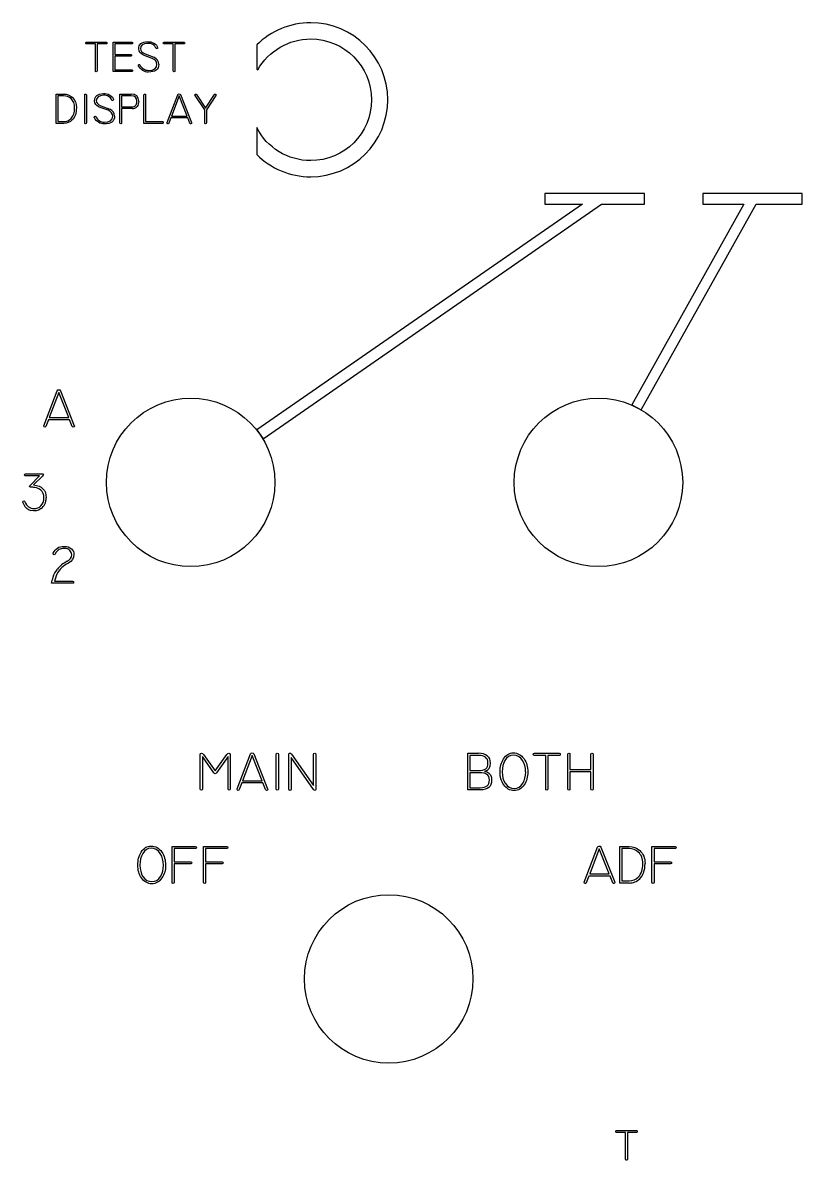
# Model space of a CAD drawing. Header units: millimetres. Extents: x 9 to 143, y 7 to 117.
# Drawn here: x 8.7 to 59.6, y 6.9 to 81.2 of the extents above; entities that cross this region are included whole.
import ezdxf

# ---------------------------------------------------------------- set-up
doc = ezdxf.new("R2010")
doc.units = ezdxf.units.MM
doc.layers.get('0').update_dxf_attribs({"linetype": 'CONTINUOUS'})

msp = doc.modelspace()

# ---------------------------------------------------------------- linework, layer by layer
for p, q in [((12.896, 79.943), (14.195, 79.943)), ((13.489, 79.83), (12.896, 79.83)), ((13.489, 78.066), (13.489, 79.83)), ((14.195, 79.83), (13.602, 79.83)), ((13.602, 79.83), (13.602, 78.066)), ((14.646, 78.032), (14.646, 79.943)), ((14.646, 79.943), (15.86, 79.943)), ((15.86, 79.83), (14.759, 79.83)), ((14.759, 79.83), (14.759, 79.144)), ((17.976, 79.943), (19.274, 79.943)), ((18.569, 79.83), (17.976, 79.83)), ((18.569, 78.066), (18.569, 79.83)), ((19.274, 79.83), (18.682, 79.83)), ((18.682, 79.83), (18.682, 78.066)), ((24.019, 79.765), (24.019, 78.186)), ((14.759, 79.144), (15.798, 79.144)), ((15.798, 79.032), (14.759, 79.032)), ((14.759, 79.032), (14.759, 78.145)), ((17.2, 78.885), (16.624, 79.099)), ((16.737, 79.181), (17.313, 78.961)), ((15.86, 78.032), (14.646, 78.032)), ((14.759, 78.145), (15.86, 78.145)), ((24.019, 78.186), (24.094, 78.144)), ((10.932, 74.646), (10.932, 76.556)), ((10.932, 76.556), (11.415, 76.556)), ((15.086, 74.68), (15.086, 76.559)), ((15.086, 76.559), (15.834, 76.559)), ((18.171, 74.694), (18.865, 76.52)), ((19.04, 76.522), (19.763, 74.694)), ((20.087, 76.538), (20.684, 75.646)), ((20.684, 75.646), (21.26, 76.536)), ((11.415, 76.441), (11.045, 76.441)), ((11.045, 76.441), (11.045, 74.759)), ((12.789, 74.68), (12.789, 76.503)), ((12.902, 76.503), (12.902, 74.68)), ((13.853, 75.794), (14.429, 75.574)), ((15.834, 76.446), (15.199, 76.446)), ((15.199, 76.446), (15.199, 75.729)), ((16.653, 74.646), (16.653, 76.503)), ((16.766, 76.503), (16.766, 74.759)), ((20.626, 75.531), (19.994, 76.475)), ((21.354, 76.475), (20.739, 75.529)), ((14.316, 75.498), (13.74, 75.713)), ((15.199, 75.729), (15.885, 75.729)), ((15.885, 75.617), (15.199, 75.617)), ((15.199, 75.617), (15.199, 74.68)), ((20.626, 74.68), (20.626, 75.531)), ((20.739, 75.529), (20.739, 74.68)), ((11.418, 74.646), (10.932, 74.646)), ((11.045, 74.759), (11.418, 74.759)), ((17.866, 74.646), (16.653, 74.646)), ((16.766, 74.759), (17.866, 74.759)), ((18.414, 75.007), (18.277, 74.655)), ((19.517, 75.007), (18.414, 75.007)), ((19.657, 74.655), (19.517, 75.007)), ((24.019, 74.369), (24.019, 72.607)), ((10.121, 54.903), (10.989, 57.186)), ((11.208, 57.189), (12.111, 54.903)), ((10.425, 55.295), (10.254, 54.855)), ((11.804, 55.295), (10.425, 55.295)), ((11.979, 54.855), (11.804, 55.295)), ((8.931, 51.764), (10.029, 51.764)), ((9.838, 51.623), (8.931, 51.623)), ((9.224, 51.009), (9.838, 51.623)), ((10.03, 51.61), (9.447, 51.033)), ((11.997, 44.613), (10.614, 44.613)), ((10.819, 44.754), (11.997, 44.754)), ((20.338, 31.17), (20.338, 33.434)), ((20.556, 33.434), (21.315, 32.358)), ((21.315, 32.358), (22.068, 33.435)), ((22.292, 33.434), (22.292, 31.17)), ((22.747, 31.187), (23.615, 33.469)), ((23.834, 33.473), (24.737, 31.187)), ((25.294, 31.17), (25.294, 33.448)), ((25.435, 33.448), (25.435, 31.17)), ((26.127, 31.163), (26.127, 33.463)), ((26.286, 33.463), (27.739, 31.399)), ((27.739, 31.399), (27.739, 33.445)), ((27.88, 33.445), (27.88, 31.155)), ((37.802, 31.127), (37.802, 33.519)), ((37.802, 33.519), (38.515, 33.519)), ((42.152, 33.515), (43.775, 33.515)), ((44.336, 31.17), (44.336, 33.445)), ((44.477, 33.445), (44.477, 32.447)), ((45.842, 32.447), (45.842, 33.445)), ((45.983, 33.445), (45.983, 31.17)), ((21.227, 32.231), (20.479, 33.304)), ((20.479, 33.304), (20.479, 31.17)), ((22.151, 33.307), (21.403, 32.239)), ((22.151, 31.17), (22.151, 33.307)), ((27.738, 31.155), (26.268, 33.242)), ((26.268, 33.242), (26.268, 31.162)), ((38.515, 33.378), (37.943, 33.378)), ((37.943, 33.378), (37.943, 32.383)), ((42.893, 33.374), (42.152, 33.374)), ((42.893, 31.17), (42.893, 33.374)), ((43.775, 33.374), (43.034, 33.374)), ((43.034, 33.374), (43.034, 31.17)), ((37.943, 32.383), (38.476, 32.383)), ((37.943, 32.242), (37.943, 31.268)), ((44.477, 32.447), (45.842, 32.447)), ((45.842, 32.305), (44.477, 32.305)), ((44.477, 32.305), (44.477, 31.17)), ((45.842, 31.17), (45.842, 32.305)), ((23.051, 31.579), (22.88, 31.138)), ((24.43, 31.579), (23.051, 31.579)), ((24.604, 31.138), (24.43, 31.579)), ((37.943, 31.268), (38.614, 31.268)), ((38.614, 31.127), (37.802, 31.127)), ((18.493, 25.091), (18.493, 27.43)), ((18.493, 27.43), (20.01, 27.43)), ((20.01, 27.289), (18.635, 27.289)), ((18.635, 27.289), (18.635, 26.432)), ((20.546, 25.091), (20.546, 27.43)), ((20.546, 27.43), (22.063, 27.43)), ((22.063, 27.289), (20.688, 27.289)), ((20.688, 27.289), (20.688, 26.432)), ((45.412, 25.102), (46.28, 27.384)), ((46.498, 27.387), (47.402, 25.102)), ((47.733, 25.042), (47.733, 27.43)), ((47.733, 27.43), (48.336, 27.43)), ((48.336, 27.286), (47.874, 27.286)), ((47.874, 27.286), (47.874, 25.183)), ((49.828, 25.091), (49.828, 27.43)), ((49.828, 27.43), (51.346, 27.43)), ((51.346, 27.289), (49.97, 27.289)), ((49.97, 27.289), (49.97, 26.432)), ((18.635, 26.432), (19.71, 26.432)), ((19.71, 26.291), (18.635, 26.291)), ((18.635, 26.291), (18.635, 25.091)), ((20.688, 26.432), (21.764, 26.432)), ((21.764, 26.291), (20.688, 26.291)), ((20.688, 26.291), (20.688, 25.091)), ((49.97, 26.432), (51.046, 26.432)), ((51.046, 26.291), (49.97, 26.291)), ((49.97, 26.291), (49.97, 25.091)), ((45.716, 25.493), (45.544, 25.053)), ((47.095, 25.493), (45.716, 25.493)), ((47.269, 25.053), (47.095, 25.493)), ((48.34, 25.042), (47.733, 25.042)), ((47.874, 25.183), (48.34, 25.183)), ((47.52, 8.872), (48.818, 8.872)), ((48.112, 8.759), (47.52, 8.759)), ((48.112, 6.996), (48.112, 8.759)), ((48.818, 8.759), (48.225, 8.759)), ((48.225, 8.759), (48.225, 6.996))]:
    msp.add_line(p, q)
for points in [[(18.951, 76.437), (18.454, 75.12), (19.47, 75.12)], [(24.434, 54.044), (46.538, 69.362), (46.537, 69.365), (49.337, 69.365), (49.337, 70.07), (42.837, 70.07), (42.837, 69.365), (45.303, 69.365), (24.032, 54.624)], [(53.145, 69.365), (55.83, 69.365), (48.519, 56.277), (49.135, 55.933), (56.638, 69.365), (59.645, 69.365), (59.645, 70.07), (53.145, 70.07)], [(10.475, 55.436), (11.745, 55.436), (11.097, 57.082)], [(23.723, 33.366), (23.101, 31.72), (24.37, 31.72)], [(46.388, 27.281), (45.765, 25.634), (47.035, 25.634)]]:
    msp.add_lwpolyline(points, close=True)
for centre, major_axis, ratio, start_param, end_param in [((-23.771, 54.414), (41.166, 25.232), 0.087426, 6.262791, 6.332692), ((-414.486, -96.013), (432.074, 174.696), 0.030358, 6.270912, 6.308649), ((-659.77, -599.286), (675.966, 675.725), 0.018896, 6.264298, 6.302086), ((-26.655, 51.027), (41.166, 25.232), 0.087426, 6.262791, 6.332692), ((-116.178, -55.874), (132.289, 132.228), 0.0374, 6.24582, 6.320586), ((-17.229, 119.103), (33.312, -43.315), 0.067768, 6.231116, 6.297702), ((-34.993, 112.903), (51.131, -37.057), 0.070382, 6.277548, 6.334152), ((-417.37, -99.399), (432.074, 174.696), 0.030358, 6.270912, 6.308649), ((-208.511, 379.186), (-224.661, 303.493), 0.030411, 3.119085, 3.148338), ((-23.119, 156.967), (34.8, -82.157), 0.083436, 6.247858, 6.317715), ((73.839, 126.457), (64.85, 76.937), 0.082941, 3.090285, 3.178151), ((49.809, 92.318), (-40.754, -42.659), 0.10194, 6.230012, 6.298197), ((-156.213, 165.208), (166.341, -115.531), 0.059871, 6.26162, 6.324745), ((29.01, 9.379), (17.887, -37.443), 0.098858, 3.146219, 3.23029), ((80.99, 12.9), (70.167, -32.334), 0.137301, 3.03838, 3.109311), ((99.124, 19.328), (88.222, -25.713), 0.109538, 3.033337, 3.113911), ((6.206, 5.973), (-4.889, -39.402), 0.027692, 3.207572, 3.322808), ((-164.354, -199.019), (203.422, 232.363), 0.044346, 0.000426, 0.038803), ((-14.995, -1.23), (54.05, 34.377), 0.078155, 6.233518, 6.310977), ((-63.206, 90.562), (102.253, -57.982), 0.046809, 6.200823, 6.263632), ((23.635, 23.619), (15.507, 8.421), 0.118801, 0.072084, 0.209289), ((-13.5, -10.74), (52.63, 42.805), 0.072108, 6.224606, 6.309645), ((-275.525, 271.628), (316.867, -240.154), 0.051608, 0.004759, 0.039094), ((-2.053, -98.129), (-50.731, -125.351), 0.07893, 3.113483, 3.173526), ((-250.349, -180.425), (299.42, 207.333), 0.048022, 6.249945, 6.294693), ((-299.181, 265.543), (316.867, -240.154), 0.051608, 0.004759, 0.039094), ((-278.277, 320.176), (327.349, -294.813), 0.047975, 6.280423, 6.326365), ((-667.898, 1716.694), (716.568, -1691.447), 0.020561, 6.274475, 6.291684), ((-116.88, 389.168), (-165.634, 364.041), 0.047594, 3.119941, 3.15907)]:
    msp.add_ellipse(centre, major_axis=major_axis, ratio=ratio, start_param=start_param, end_param=end_param)
for points in [[(27.55, 81.216), (26.213, 81.216), (24.949, 80.681), (24.019, 79.765)], [(16.901, 79.98), (17.033, 79.985), (17.167, 79.953), (17.305, 79.884)], [(17.235, 79.794), (17.137, 79.848), (17.027, 79.872), (16.907, 79.867)], [(16.583, 78.102), (16.468, 78.174), (16.375, 78.273), (16.305, 78.399)], [(11.415, 76.556), (11.629, 76.556), (11.814, 76.487), (11.971, 76.348)], [(14.017, 76.593), (14.148, 76.599), (14.283, 76.567), (14.42, 76.497)], [(11.895, 76.26), (11.759, 76.381), (11.599, 76.441), (11.415, 76.441)], [(12.134, 75.665), (12.134, 75.919), (12.054, 76.117), (11.895, 76.26)], [(11.971, 76.348), (12.155, 76.184), (12.247, 75.956), (12.247, 75.665)], [(14.351, 76.407), (14.252, 76.461), (14.143, 76.486), (14.022, 76.48)], [(16.317, 76.077), (16.317, 75.937), (16.28, 75.827), (16.207, 75.746)], [(11.897, 74.959), (12.055, 75.121), (12.134, 75.356), (12.134, 75.665)], [(12.247, 75.665), (12.247, 75.317), (12.155, 75.051), (11.971, 74.869)], [(11.971, 74.869), (11.82, 74.72), (11.636, 74.646), (11.418, 74.646)], [(13.699, 74.715), (13.583, 74.787), (13.491, 74.887), (13.421, 75.013)], [(9.528, 50.868), (9.438, 50.877), (9.349, 50.885), (9.259, 50.892)], [(9.447, 51.033), (9.997, 50.988), (10.272, 50.707), (10.272, 50.19)], [(9.926, 50.698), (9.827, 50.783), (9.694, 50.84), (9.528, 50.868)], [(9.94, 49.488), (9.736, 49.342), (9.511, 49.305), (9.266, 49.375)], [(10.731, 45.012), (10.795, 45.21), (10.885, 45.382), (11.003, 45.528)], [(10.614, 44.613), (10.654, 44.747), (10.693, 44.88), (10.731, 45.012)], [(38.959, 33.251), (38.851, 33.335), (38.703, 33.378), (38.515, 33.378)], [(38.974, 32.498), (39.072, 32.574), (39.122, 32.706), (39.122, 32.894)], [(41.584, 32.297), (41.584, 32.591), (41.517, 32.842), (41.383, 33.049)], [(41.478, 33.148), (41.643, 32.908), (41.725, 32.624), (41.725, 32.297)], [(38.596, 32.239), (38.297, 32.241), (38.08, 32.242), (37.943, 32.242)], [(38.906, 32.334), (39.036, 32.315), (39.139, 32.264), (39.217, 32.182)], [(39.217, 32.182), (39.313, 32.081), (39.362, 31.941), (39.362, 31.762)], [(41.725, 32.297), (41.725, 31.969), (41.648, 31.69), (41.492, 31.459)], [(38.614, 31.268), (39.018, 31.268), (39.221, 31.435), (39.221, 31.769)], [(39.362, 31.762), (39.362, 31.339), (39.112, 31.127), (38.614, 31.127)], [(17.929, 26.211), (17.929, 26.506), (17.862, 26.756), (17.728, 26.964)], [(17.823, 27.063), (17.988, 26.822), (18.07, 26.539), (18.07, 26.211)], [(48.336, 27.43), (48.604, 27.43), (48.836, 27.343), (49.031, 27.169)], [(49.031, 27.169), (49.262, 26.964), (49.377, 26.68), (49.377, 26.315)], [(18.07, 26.211), (18.07, 25.884), (17.992, 25.605), (17.837, 25.374)], [(48.94, 25.433), (49.137, 25.636), (49.236, 25.93), (49.236, 26.315)]]:
    msp.add_open_spline(points, degree=3)
for points, knots in [([(24.019, 72.607), (24.945, 71.692), (26.202, 71.158), (27.55, 71.158), (30.323, 71.158), (32.579, 73.414), (32.579, 78.96), (30.323, 81.216), (27.55, 81.216)], [8, 8, 8, 8, 9, 9, 9, 10, 10, 11, 11, 11, 11]), ([(12.896, 79.83), (12.859, 79.83), (12.84, 79.849), (12.84, 79.887), (12.84, 79.924), (12.859, 79.943), (12.896, 79.943)], [6, 6, 6, 6, 7, 7, 7, 8, 8, 8, 8]), ([(14.195, 79.943), (14.232, 79.943), (14.251, 79.924), (14.251, 79.887), (14.251, 79.849), (14.232, 79.83), (14.195, 79.83)], [9, 9, 9, 9, 10, 10, 10, 11, 11, 11, 11]), ([(15.86, 79.943), (15.897, 79.943), (15.916, 79.924), (15.916, 79.887), (15.916, 79.849), (15.897, 79.83), (15.86, 79.83)], [3, 3, 3, 3, 4, 4, 4, 5, 5, 5, 5]), ([(16.624, 79.099), (16.419, 79.197), (16.317, 79.333), (16.317, 79.508), (16.317, 79.808), (16.511, 79.965), (16.901, 79.98)], [11, 11, 11, 11, 12, 12, 12, 13, 13, 13, 13]), ([(16.907, 79.867), (16.589, 79.852), (16.43, 79.734), (16.43, 79.514), (16.43, 79.379), (16.532, 79.268), (16.737, 79.181)], [19, 19, 19, 19, 20, 20, 20, 21, 21, 21, 21]), ([(17.305, 79.884), (17.466, 79.801), (17.547, 79.698), (17.547, 79.573), (17.547, 79.541), (17.528, 79.525), (17.491, 79.525), (17.461, 79.525), (17.441, 79.54), (17.431, 79.568)], [14, 14, 14, 14, 15, 15, 15, 16, 16, 16, 17, 17, 17, 17]), ([(17.976, 79.83), (17.939, 79.83), (17.92, 79.849), (17.92, 79.887), (17.92, 79.924), (17.939, 79.943), (17.976, 79.943)], [6, 6, 6, 6, 7, 7, 7, 8, 8, 8, 8]), ([(19.274, 79.943), (19.312, 79.943), (19.331, 79.924), (19.331, 79.887), (19.331, 79.849), (19.312, 79.83), (19.274, 79.83)], [9, 9, 9, 9, 10, 10, 10, 11, 11, 11, 11]), ([(24.094, 78.144), (24.799, 79.386), (26.123, 80.158), (27.55, 80.158), (29.74, 80.158), (31.521, 78.377), (31.521, 73.998), (29.74, 72.216), (27.55, 72.216), (26.057, 72.216), (24.704, 73.042), (24.019, 74.369)], [3, 3, 3, 3, 4, 4, 4, 5, 5, 6, 6, 6, 7, 7, 7, 7]), ([(15.798, 79.144), (15.835, 79.144), (15.854, 79.126), (15.854, 79.088), (15.854, 79.05), (15.835, 79.032), (15.798, 79.032)], [8, 8, 8, 8, 9, 9, 9, 10, 10, 10, 10]), ([(16.396, 78.467), (16.454, 78.356), (16.534, 78.268), (16.737, 78.138), (16.84, 78.106), (16.943, 78.106), (17.32, 78.106), (17.508, 78.239), (17.508, 78.507), (17.508, 78.667), (17.405, 78.793), (17.2, 78.885)], [6, 6, 6, 6, 7, 7, 8, 8, 8, 9, 9, 9, 10, 10, 10, 10]), ([(13.602, 78.066), (13.602, 78.029), (13.583, 78.01), (13.546, 78.01), (13.508, 78.01), (13.489, 78.029), (13.489, 78.066)], [2, 2, 2, 2, 3, 3, 3, 4, 4, 4, 4]), ([(15.86, 78.145), (15.897, 78.145), (15.916, 78.126), (15.916, 78.089), (15.916, 78.051), (15.897, 78.032), (15.86, 78.032)], [13, 13, 13, 13, 14, 14, 14, 15, 15, 15, 15]), ([(16.305, 78.399), (16.3, 78.409), (16.297, 78.419), (16.297, 78.43), (16.297, 78.474), (16.317, 78.495), (16.356, 78.495), (16.373, 78.495), (16.386, 78.486), (16.396, 78.467)], [3, 3, 3, 3, 4, 4, 4, 5, 5, 5, 6, 6, 6, 6]), ([(17.621, 78.509), (17.621, 78.165), (17.395, 77.993), (16.943, 77.993), (16.819, 77.993), (16.699, 78.029), (16.583, 78.102)], [0, 0, 0, 0, 1, 1, 1, 2, 2, 2, 2]), ([(18.682, 78.066), (18.682, 78.029), (18.663, 78.01), (18.625, 78.01), (18.588, 78.01), (18.569, 78.029), (18.569, 78.066)], [2, 2, 2, 2, 3, 3, 3, 4, 4, 4, 4]), ([(12.789, 76.503), (12.789, 76.54), (12.808, 76.559), (12.846, 76.559), (12.883, 76.559), (12.902, 76.54), (12.902, 76.503)], [3, 3, 3, 3, 4, 4, 4, 5, 5, 5, 5]), ([(13.74, 75.713), (13.535, 75.81), (13.433, 75.947), (13.433, 76.122), (13.433, 76.421), (13.627, 76.578), (14.017, 76.593)], [11, 11, 11, 11, 12, 12, 12, 13, 13, 13, 13]), ([(16.653, 76.503), (16.653, 76.54), (16.672, 76.559), (16.709, 76.559), (16.747, 76.559), (16.766, 76.54), (16.766, 76.503)], [2, 2, 2, 2, 3, 3, 3, 4, 4, 4, 4]), ([(18.865, 76.52), (18.878, 76.557), (18.908, 76.576), (18.953, 76.576), (18.996, 76.576), (19.025, 76.558), (19.04, 76.522)], [10, 10, 10, 10, 11, 11, 11, 12, 12, 12, 12]), ([(19.994, 76.475), (19.987, 76.484), (19.983, 76.494), (19.983, 76.506), (19.983, 76.543), (20.003, 76.562), (20.044, 76.562), (20.061, 76.562), (20.075, 76.554), (20.087, 76.538)], [6, 6, 6, 6, 7, 7, 7, 8, 8, 8, 9, 9, 9, 9]), ([(21.26, 76.536), (21.271, 76.553), (21.286, 76.562), (21.304, 76.562), (21.345, 76.562), (21.366, 76.543), (21.366, 76.506), (21.366, 76.494), (21.362, 76.484), (21.354, 76.475)], [11, 11, 11, 11, 12, 12, 12, 13, 13, 13, 14, 14, 14, 14]), ([(14.022, 76.48), (13.704, 76.465), (13.545, 76.348), (13.545, 76.127), (13.545, 75.992), (13.648, 75.881), (13.853, 75.794)], [19, 19, 19, 19, 20, 20, 20, 21, 21, 21, 21]), ([(14.42, 76.497), (14.582, 76.414), (14.663, 76.311), (14.663, 76.187), (14.663, 76.155), (14.644, 76.139), (14.607, 76.139), (14.577, 76.139), (14.557, 76.153), (14.547, 76.181)], [14, 14, 14, 14, 15, 15, 15, 16, 16, 16, 17, 17, 17, 17]), ([(13.421, 75.013), (13.416, 75.022), (13.413, 75.032), (13.413, 75.044), (13.413, 75.087), (13.433, 75.109), (13.472, 75.109), (13.489, 75.109), (13.502, 75.099), (13.512, 75.08)], [3, 3, 3, 3, 4, 4, 4, 5, 5, 5, 6, 6, 6, 6]), ([(13.512, 75.08), (13.57, 74.969), (13.65, 74.881), (13.853, 74.752), (13.956, 74.719), (14.059, 74.719), (14.435, 74.719), (14.624, 74.853), (14.624, 75.12), (14.624, 75.28), (14.521, 75.406), (14.316, 75.498)], [6, 6, 6, 6, 7, 7, 8, 8, 8, 9, 9, 9, 10, 10, 10, 10]), ([(14.736, 75.123), (14.736, 74.778), (14.511, 74.606), (14.059, 74.606), (13.935, 74.606), (13.815, 74.642), (13.699, 74.715)], [0, 0, 0, 0, 1, 1, 1, 2, 2, 2, 2]), ([(12.902, 74.68), (12.902, 74.642), (12.883, 74.623), (12.846, 74.623), (12.808, 74.623), (12.789, 74.642), (12.789, 74.68)], [0, 0, 0, 0, 1, 1, 1, 2, 2, 2, 2]), ([(15.199, 74.68), (15.199, 74.642), (15.18, 74.623), (15.143, 74.623), (15.105, 74.623), (15.086, 74.642), (15.086, 74.68)], [4, 4, 4, 4, 5, 5, 5, 6, 6, 6, 6]), ([(17.866, 74.759), (17.904, 74.759), (17.923, 74.74), (17.923, 74.702), (17.923, 74.665), (17.904, 74.646), (17.866, 74.646)], [6, 6, 6, 6, 7, 7, 7, 8, 8, 8, 8]), ([(18.277, 74.655), (18.268, 74.63), (18.25, 74.617), (18.224, 74.617), (18.185, 74.617), (18.165, 74.635), (18.165, 74.671), (18.165, 74.679), (18.167, 74.686), (18.171, 74.694)], [6, 6, 6, 6, 7, 7, 7, 8, 8, 8, 9, 9, 9, 9]), ([(19.763, 74.694), (19.766, 74.686), (19.768, 74.679), (19.768, 74.671), (19.768, 74.635), (19.749, 74.617), (19.71, 74.617), (19.684, 74.617), (19.666, 74.63), (19.657, 74.655)], [0, 0, 0, 0, 1, 1, 1, 2, 2, 2, 3, 3, 3, 3]), ([(20.739, 74.68), (20.739, 74.642), (20.72, 74.623), (20.683, 74.623), (20.645, 74.623), (20.626, 74.642), (20.626, 74.68)], [2, 2, 2, 2, 3, 3, 3, 4, 4, 4, 4]), ([(10.989, 57.186), (11.006, 57.233), (11.042, 57.256), (11.099, 57.256), (11.153, 57.256), (11.189, 57.234), (11.208, 57.189)], [10, 10, 10, 10, 11, 11, 11, 12, 12, 12, 12]), ([(14.212, 51.201), (14.212, 48.164), (16.675, 45.701), (22.75, 45.701), (25.212, 48.164), (25.212, 51.201), (25.212, 54.239), (22.75, 56.701), (16.675, 56.701), (14.212, 54.239), (14.212, 51.201)], [0, 0, 0, 0, 1, 1, 2, 2, 2, 3, 3, 4, 4, 4, 4]), ([(40.837, 51.201), (40.837, 48.163), (43.3, 45.701), (49.375, 45.701), (51.837, 48.163), (51.837, 54.239), (49.375, 56.701), (43.3, 56.701), (40.837, 54.239), (40.837, 51.201)], [0, 0, 0, 0, 1, 1, 2, 2, 3, 3, 4, 4, 4, 4]), ([(10.254, 54.855), (10.242, 54.824), (10.22, 54.808), (10.187, 54.808), (10.139, 54.808), (10.114, 54.831), (10.114, 54.875), (10.114, 54.885), (10.117, 54.894), (10.121, 54.903)], [6, 6, 6, 6, 7, 7, 7, 8, 8, 8, 9, 9, 9, 9]), ([(12.111, 54.903), (12.116, 54.894), (12.118, 54.885), (12.118, 54.875), (12.118, 54.831), (12.094, 54.808), (12.045, 54.808), (12.012, 54.808), (11.99, 54.824), (11.979, 54.855)], [0, 0, 0, 0, 1, 1, 1, 2, 2, 2, 3, 3, 3, 3]), ([(8.931, 51.623), (8.884, 51.623), (8.861, 51.646), (8.861, 51.693), (8.861, 51.74), (8.884, 51.764), (8.931, 51.764)], [17, 17, 17, 17, 18, 18, 18, 19, 19, 19, 19]), ([(10.029, 51.764), (10.078, 51.764), (10.103, 51.752), (10.103, 51.728), (10.103, 51.7), (10.078, 51.66), (10.03, 51.61)], [20, 20, 20, 20, 21, 21, 21, 22, 22, 22, 22]), ([(9.259, 50.892), (9.205, 50.897), (9.178, 50.909), (9.178, 50.928), (9.178, 50.951), (9.194, 50.978), (9.224, 51.009)], [13, 13, 13, 13, 14, 14, 14, 15, 15, 15, 15]), ([(9.93, 49.668), (10.064, 49.8), (10.131, 49.974), (10.131, 50.19), (10.131, 50.411), (10.063, 50.581), (9.926, 50.698)], [9, 9, 9, 9, 10, 10, 10, 11, 11, 11, 11]), ([(8.748, 49.898), (8.746, 49.907), (8.744, 49.915), (8.744, 49.922), (8.744, 49.967), (8.769, 49.989), (8.818, 49.989), (8.849, 49.989), (8.87, 49.973), (8.882, 49.94)], [3, 3, 3, 3, 4, 4, 4, 5, 5, 5, 6, 6, 6, 6]), ([(9.125, 49.601), (9.231, 49.528), (9.35, 49.492), (9.482, 49.492), (9.656, 49.492), (9.805, 49.55), (9.93, 49.668)], [7, 7, 7, 7, 8, 8, 8, 9, 9, 9, 9]), ([(10.738, 46.575), (10.862, 46.876), (11.1, 47.026), (11.45, 47.026), (11.648, 47.026), (11.807, 46.972), (11.927, 46.863)], [12, 12, 12, 12, 13, 13, 13, 14, 14, 14, 14]), ([(11.817, 46.761), (11.727, 46.844), (11.61, 46.885), (11.467, 46.885), (11.313, 46.885), (11.193, 46.861), (11.106, 46.814)], [6, 6, 6, 6, 7, 7, 7, 8, 8, 8, 8]), ([(11.927, 46.863), (12.035, 46.762), (12.089, 46.637), (12.089, 46.489), (12.089, 46.256), (11.967, 46.071), (11.722, 45.934)], [14, 14, 14, 14, 15, 15, 15, 16, 16, 16, 16]), ([(10.865, 46.518), (10.853, 46.49), (10.833, 46.476), (10.805, 46.476), (10.755, 46.476), (10.731, 46.499), (10.731, 46.547), (10.731, 46.556), (10.733, 46.566), (10.738, 46.575)], [9, 9, 9, 9, 10, 10, 10, 11, 11, 11, 12, 12, 12, 12]), ([(11.654, 46.054), (11.845, 46.158), (11.941, 46.3), (11.941, 46.478), (11.941, 46.589), (11.899, 46.683), (11.817, 46.761)], [4, 4, 4, 4, 5, 5, 5, 6, 6, 6, 6]), ([(11.997, 44.754), (12.044, 44.754), (12.068, 44.73), (12.068, 44.684), (12.068, 44.636), (12.044, 44.613), (11.997, 44.613)], [19, 19, 19, 19, 20, 20, 20, 21, 21, 21, 21]), ([(20.338, 33.434), (20.338, 33.488), (20.364, 33.515), (20.415, 33.515), (20.471, 33.515), (20.518, 33.488), (20.556, 33.434)], [11, 11, 11, 11, 12, 12, 12, 13, 13, 13, 13]), ([(22.068, 33.435), (22.111, 33.496), (22.158, 33.526), (22.211, 33.526), (22.265, 33.526), (22.292, 33.496), (22.292, 33.434)], [15, 15, 15, 15, 16, 16, 16, 17, 17, 17, 17]), ([(23.615, 33.469), (23.631, 33.517), (23.668, 33.54), (23.724, 33.54), (23.778, 33.54), (23.815, 33.518), (23.834, 33.473)], [10, 10, 10, 10, 11, 11, 11, 12, 12, 12, 12]), ([(25.294, 33.448), (25.294, 33.495), (25.318, 33.519), (25.365, 33.519), (25.412, 33.519), (25.435, 33.495), (25.435, 33.448)], [3, 3, 3, 3, 4, 4, 4, 5, 5, 5, 5]), ([(26.127, 33.463), (26.127, 33.505), (26.146, 33.526), (26.183, 33.526), (26.223, 33.526), (26.257, 33.505), (26.286, 33.463)], [7, 7, 7, 7, 8, 8, 8, 9, 9, 9, 9]), ([(27.739, 33.445), (27.739, 33.492), (27.762, 33.515), (27.857, 33.515), (27.88, 33.492), (27.88, 33.445)], [11, 11, 11, 11, 12, 12, 13, 13, 13, 13]), ([(40.138, 33.148), (40.305, 33.41), (40.52, 33.54), (40.783, 33.54), (41.068, 33.54), (41.299, 33.41), (41.478, 33.148)], [5, 5, 5, 5, 6, 6, 6, 7, 7, 7, 7]), ([(42.152, 33.374), (42.105, 33.374), (42.081, 33.398), (42.081, 33.445), (42.081, 33.492), (42.105, 33.515), (42.152, 33.515)], [6, 6, 6, 6, 7, 7, 7, 8, 8, 8, 8]), ([(43.775, 33.515), (43.822, 33.515), (43.845, 33.492), (43.845, 33.445), (43.845, 33.398), (43.822, 33.374), (43.775, 33.374)], [9, 9, 9, 9, 10, 10, 10, 11, 11, 11, 11]), ([(44.336, 33.445), (44.336, 33.492), (44.359, 33.515), (44.453, 33.515), (44.477, 33.492), (44.477, 33.445)], [8, 8, 8, 8, 9, 9, 10, 10, 10, 10]), ([(45.842, 33.445), (45.842, 33.492), (45.865, 33.515), (45.959, 33.515), (45.983, 33.492), (45.983, 33.445)], [13, 13, 13, 13, 14, 14, 15, 15, 15, 15]), ([(39.063, 33.348), (39.196, 33.234), (39.263, 33.082), (39.263, 32.891), (39.263, 32.566), (39.144, 32.381), (38.906, 32.334)], [5, 5, 5, 5, 6, 6, 6, 7, 7, 7, 7]), ([(40.152, 31.459), (39.992, 31.692), (39.912, 31.972), (39.912, 32.297), (39.912, 32.624), (39.987, 32.908), (40.138, 33.148)], [3, 3, 3, 3, 4, 4, 4, 5, 5, 5, 5]), ([(40.233, 33.049), (40.113, 32.844), (40.053, 32.593), (40.053, 32.297), (40.053, 32.005), (40.119, 31.757), (40.251, 31.555)], [3, 3, 3, 3, 4, 4, 4, 5, 5, 5, 5]), ([(41.383, 33.049), (41.232, 33.282), (41.032, 33.399), (40.783, 33.399), (40.55, 33.399), (40.367, 33.282), (40.233, 33.049)], [1, 1, 1, 1, 2, 2, 2, 3, 3, 3, 3]), ([(21.403, 32.239), (21.375, 32.196), (21.344, 32.175), (21.311, 32.175), (21.281, 32.175), (21.253, 32.194), (21.227, 32.231)], [4, 4, 4, 4, 5, 5, 5, 6, 6, 6, 6]), ([(41.492, 31.459), (41.323, 31.205), (41.101, 31.078), (40.826, 31.078), (40.55, 31.078), (40.326, 31.205), (40.152, 31.459)], [1, 1, 1, 1, 2, 2, 2, 3, 3, 3, 3]), ([(40.251, 31.555), (40.394, 31.331), (40.586, 31.219), (40.826, 31.219), (41.068, 31.219), (41.258, 31.331), (41.397, 31.555)], [5, 5, 5, 5, 6, 6, 6, 7, 7, 7, 7]), ([(20.479, 31.17), (20.479, 31.122), (20.455, 31.099), (20.361, 31.099), (20.338, 31.122), (20.338, 31.17)], [8, 8, 8, 8, 9, 9, 10, 10, 10, 10]), ([(22.292, 31.17), (22.292, 31.122), (22.269, 31.099), (22.175, 31.099), (22.151, 31.122), (22.151, 31.17)], [0, 0, 0, 0, 1, 1, 2, 2, 2, 2]), ([(22.88, 31.138), (22.868, 31.107), (22.846, 31.092), (22.813, 31.092), (22.765, 31.092), (22.74, 31.114), (22.74, 31.159), (22.74, 31.168), (22.742, 31.178), (22.747, 31.187)], [6, 6, 6, 6, 7, 7, 7, 8, 8, 8, 9, 9, 9, 9]), ([(24.737, 31.187), (24.741, 31.178), (24.744, 31.168), (24.744, 31.159), (24.744, 31.114), (24.719, 31.092), (24.671, 31.092), (24.638, 31.092), (24.616, 31.107), (24.604, 31.138)], [0, 0, 0, 0, 1, 1, 1, 2, 2, 2, 3, 3, 3, 3]), ([(25.435, 31.17), (25.435, 31.122), (25.412, 31.099), (25.365, 31.099), (25.318, 31.099), (25.294, 31.122), (25.294, 31.17)], [0, 0, 0, 0, 1, 1, 1, 2, 2, 2, 2]), ([(26.268, 31.162), (26.268, 31.115), (26.244, 31.092), (26.15, 31.092), (26.127, 31.115), (26.127, 31.163)], [4, 4, 4, 4, 5, 5, 6, 6, 6, 6]), ([(27.88, 31.155), (27.88, 31.113), (27.864, 31.092), (27.797, 31.092), (27.767, 31.113), (27.738, 31.155)], [0, 0, 0, 0, 1, 1, 2, 2, 2, 2]), ([(43.034, 31.17), (43.034, 31.122), (43.01, 31.099), (42.916, 31.099), (42.893, 31.122), (42.893, 31.17)], [2, 2, 2, 2, 3, 3, 4, 4, 4, 4]), ([(44.477, 31.17), (44.477, 31.122), (44.453, 31.099), (44.359, 31.099), (44.336, 31.122), (44.336, 31.17)], [5, 5, 5, 5, 6, 6, 7, 7, 7, 7]), ([(45.983, 31.17), (45.983, 31.122), (45.959, 31.099), (45.865, 31.099), (45.842, 31.122), (45.842, 31.17)], [0, 0, 0, 0, 1, 1, 2, 2, 2, 2]), ([(16.496, 25.374), (16.337, 25.607), (16.257, 25.886), (16.257, 26.211), (16.257, 26.539), (16.332, 26.822), (16.482, 27.063)], [3, 3, 3, 3, 4, 4, 4, 5, 5, 5, 5]), ([(16.578, 26.964), (16.458, 26.759), (16.398, 26.508), (16.398, 26.211), (16.398, 25.919), (16.464, 25.672), (16.595, 25.469)], [3, 3, 3, 3, 4, 4, 4, 5, 5, 5, 5]), ([(16.482, 27.063), (16.649, 27.324), (16.865, 27.455), (17.128, 27.455), (17.413, 27.455), (17.644, 27.324), (17.823, 27.063)], [5, 5, 5, 5, 6, 6, 6, 7, 7, 7, 7]), ([(17.728, 26.964), (17.577, 27.197), (17.377, 27.314), (17.128, 27.314), (16.895, 27.314), (16.712, 27.197), (16.578, 26.964)], [1, 1, 1, 1, 2, 2, 2, 3, 3, 3, 3]), ([(20.01, 27.43), (20.057, 27.43), (20.081, 27.406), (20.081, 27.36), (20.081, 27.312), (20.057, 27.289), (20.01, 27.289)], [11, 11, 11, 11, 12, 12, 12, 13, 13, 13, 13]), ([(22.063, 27.43), (22.11, 27.43), (22.134, 27.406), (22.134, 27.36), (22.134, 27.312), (22.11, 27.289), (22.063, 27.289)], [11, 11, 11, 11, 12, 12, 12, 13, 13, 13, 13]), ([(46.28, 27.384), (46.296, 27.431), (46.333, 27.455), (46.389, 27.455), (46.443, 27.455), (46.48, 27.432), (46.498, 27.387)], [10, 10, 10, 10, 11, 11, 11, 12, 12, 12, 12]), ([(51.346, 27.43), (51.393, 27.43), (51.416, 27.406), (51.416, 27.36), (51.416, 27.312), (51.393, 27.289), (51.346, 27.289)], [11, 11, 11, 11, 12, 12, 12, 13, 13, 13, 13]), ([(19.71, 26.432), (19.757, 26.432), (19.781, 26.408), (19.781, 26.361), (19.781, 26.314), (19.757, 26.291), (19.71, 26.291)], [3, 3, 3, 3, 4, 4, 4, 5, 5, 5, 5]), ([(21.764, 26.432), (21.811, 26.432), (21.834, 26.408), (21.834, 26.361), (21.834, 26.314), (21.811, 26.291), (21.764, 26.291)], [3, 3, 3, 3, 4, 4, 4, 5, 5, 5, 5]), ([(51.046, 26.432), (51.093, 26.432), (51.116, 26.408), (51.116, 26.361), (51.116, 26.314), (51.093, 26.291), (51.046, 26.291)], [3, 3, 3, 3, 4, 4, 4, 5, 5, 5, 5]), ([(17.837, 25.374), (17.668, 25.12), (17.446, 24.992), (17.17, 24.992), (16.895, 24.992), (16.671, 25.12), (16.496, 25.374)], [1, 1, 1, 1, 2, 2, 2, 3, 3, 3, 3]), ([(16.595, 25.469), (16.739, 25.245), (16.93, 25.133), (17.17, 25.133), (17.413, 25.133), (17.603, 25.245), (17.742, 25.469)], [5, 5, 5, 5, 6, 6, 6, 7, 7, 7, 7]), ([(18.635, 25.091), (18.635, 25.044), (18.611, 25.021), (18.517, 25.021), (18.493, 25.044), (18.493, 25.091)], [7, 7, 7, 7, 8, 8, 9, 9, 9, 9]), ([(20.688, 25.091), (20.688, 25.044), (20.664, 25.021), (20.57, 25.021), (20.546, 25.044), (20.546, 25.091)], [7, 7, 7, 7, 8, 8, 9, 9, 9, 9]), ([(45.544, 25.053), (45.533, 25.022), (45.511, 25.007), (45.478, 25.007), (45.429, 25.007), (45.405, 25.029), (45.405, 25.073), (45.405, 25.083), (45.407, 25.092), (45.412, 25.102)], [6, 6, 6, 6, 7, 7, 7, 8, 8, 8, 9, 9, 9, 9]), ([(47.402, 25.102), (47.406, 25.092), (47.409, 25.083), (47.409, 25.073), (47.409, 25.029), (47.384, 25.007), (47.335, 25.007), (47.303, 25.007), (47.281, 25.022), (47.269, 25.053)], [0, 0, 0, 0, 1, 1, 1, 2, 2, 2, 3, 3, 3, 3]), ([(49.97, 25.091), (49.97, 25.044), (49.946, 25.021), (49.852, 25.021), (49.828, 25.044), (49.828, 25.091)], [7, 7, 7, 7, 8, 8, 9, 9, 9, 9]), ([(27.144, 18.78), (27.144, 15.743), (29.607, 13.28), (35.682, 13.28), (38.144, 15.743), (38.144, 21.818), (35.682, 24.28), (29.607, 24.28), (27.144, 21.818), (27.144, 18.78)], [0, 0, 0, 0, 1, 1, 2, 2, 3, 3, 4, 4, 4, 4]), ([(47.52, 8.759), (47.482, 8.759), (47.463, 8.778), (47.463, 8.854), (47.482, 8.872), (47.52, 8.872)], [6, 6, 6, 6, 7, 7, 8, 8, 8, 8]), ([(48.818, 8.872), (48.856, 8.872), (48.875, 8.854), (48.875, 8.778), (48.856, 8.759), (48.818, 8.759)], [9, 9, 9, 9, 10, 10, 11, 11, 11, 11]), ([(48.225, 6.996), (48.225, 6.958), (48.207, 6.939), (48.169, 6.939), (48.131, 6.939), (48.112, 6.958), (48.112, 6.996)], [2, 2, 2, 2, 3, 3, 3, 4, 4, 4, 4])]:
    msp.add_open_spline(points, degree=3, knots=knots)

doc.saveas('drawing.dxf')
